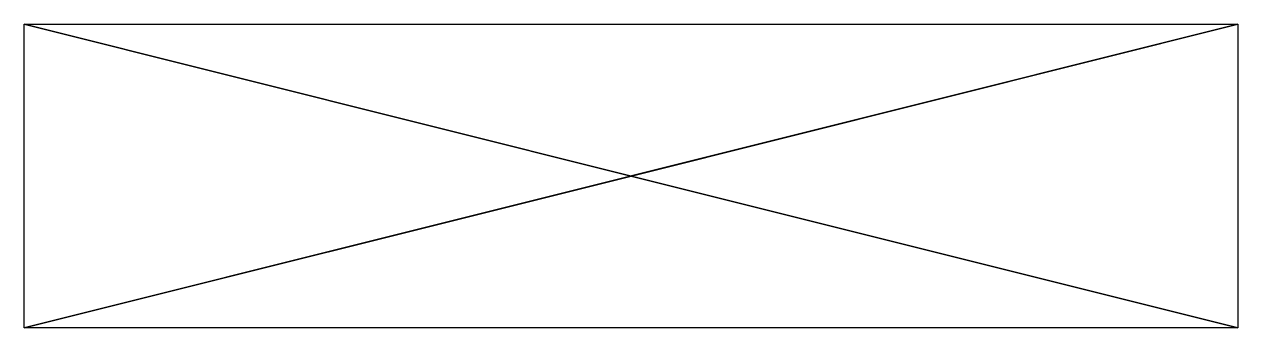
# Model space of a CAD drawing. Header units: inches. Extents: x 1000 to 1200, y 50 to 100.
import ezdxf

# ---------------------------------------------------------------- set-up
doc = ezdxf.new("R2010")
doc.units = ezdxf.units.IN
doc.header["$MEASUREMENT"] = 0
doc.layers.add('TRI-CRACK-4PRISM', color=1, linetype='Continuous')

msp = doc.modelspace()

# ---------------------------------------------------------------- linework, layer by layer
at = {"layer": 'TRI-CRACK-4PRISM', "color": 3, "true_color": 0x00ff00}
for points in [[(1000, 50, 5000), (1000, 100, 5000), (1100, 75, 5500), (1000, 50, 5000)], [(1000, 100, 5000), (1200, 100, 5000), (1100, 75, 5500), (1000, 100, 5000)], [(1000, 50, 5000), (1200, 100, 5000), (1200, 50, 5000), (1000, 50, 5000)], [(1000, 100, 5000), (1200, 100, 5000), (1000, 50, 5000), (1000, 100, 5000)], [(1100, 75, 5500), (1200, 100, 5000), (1200, 50, 5000), (1100, 75, 5500)], [(1000, 50, 5000), (1100, 75, 5500), (1200, 50, 5000), (1000, 50, 5000)]]:
    msp.add_3dface(points, dxfattribs=at)

doc.saveas('drawing.dxf')
